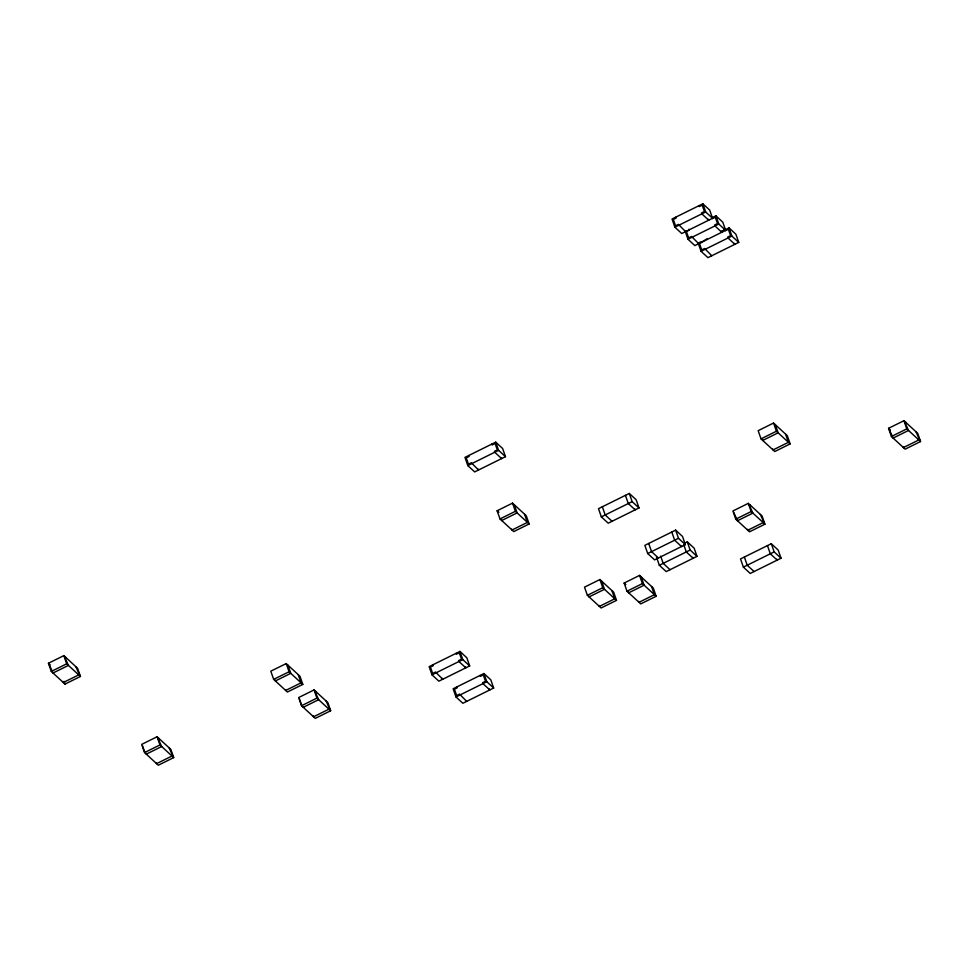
<?xml version="1.0" encoding="UTF-8"?>
<svg xmlns="http://www.w3.org/2000/svg" width="969" height="969" viewBox="0 0 969 969"><rect width="100%" height="100%" fill="white"/><g stroke="black" fill="none" stroke-linecap="round" stroke-linejoin="round"><path stroke-width="1.45" d="M702.828 203.781L672.038 219.018L674.884 227.206L681.764 233.529L712.554 218.291L709.708 210.103L702.828 203.781L705.686 211.969L712.554 218.291M674.884 227.206L705.686 211.969M685.131 231.07L687.978 239.258L694.858 245.593L725.648 230.356L722.801 222.167L715.921 215.833L712.07 217.734L712.397 218.655L715.279 217.226L717.496 223.585L714.613 225.014L714.928 225.922L721.796 232.257L721.481 231.349L724.364 229.919M687.978 239.258L718.78 224.021L725.648 230.356M700.793 241.862L698.225 243.134L701.071 251.322L707.939 257.645L738.741 242.407L735.883 234.219L729.015 227.897L721.311 231.7M707.2 238.689L699.497 243.558L701.713 249.929L704.608 248.5L711.791 255.743M701.071 251.322L731.861 236.085L738.741 242.407M48.45 663.244L63.845 655.625L77.593 668.283L80.439 676.471L65.044 684.09L51.296 671.432L48.45 663.244L50.17 664.831M495.753 442.155L464.95 457.392L467.809 465.58L474.677 471.915L505.479 456.678L502.62 448.49L495.753 442.155L498.599 450.343L505.479 456.678M51.296 671.432L66.704 663.813L80.439 676.471M467.809 465.58L498.599 450.343M497.145 510.748L512.54 503.129L526.288 515.787L529.135 523.975L513.74 531.593L499.992 518.936L497.145 510.748L498.865 512.335M499.992 518.936L515.387 511.317L529.135 523.975M629.281 493.439L598.491 508.677L601.337 516.865L608.217 523.187L639.007 507.95L636.161 499.762L629.281 493.439L632.139 501.627L639.007 507.95M286.206 663.571L270.811 671.178L273.658 679.366L287.405 692.036L302.8 684.417L299.954 676.229L286.206 663.571L289.065 671.759L302.8 684.417M773.565 423.053L758.17 430.672L761.016 438.86L774.764 451.518L790.159 443.899L787.312 435.711L773.565 423.053L776.411 431.241L790.159 443.899M601.337 516.865L632.139 501.627M157.099 736.755L141.704 744.374L144.563 752.562L158.298 765.219L173.705 757.601L170.847 749.412L157.099 736.755L159.958 744.943L173.705 757.601M273.658 679.366L289.065 671.759M761.016 438.86L776.411 431.241M144.563 752.562L159.958 744.943M314.077 689.916L298.682 697.535L301.529 705.723L315.276 718.38L330.671 710.761L327.825 702.573L314.077 689.916L316.924 698.104L330.671 710.761M301.529 705.723L316.924 698.104M303.249 707.297L318.644 699.691L314.828 691.224L316.112 692.411L315.797 691.503M675.647 530.116L644.857 545.353L647.704 553.541L654.584 559.876L685.374 544.639L682.515 536.451L675.647 530.116L678.494 538.304L685.374 544.639M888.561 428.31L903.956 420.691L917.704 433.349L920.55 441.537L905.155 449.156L891.407 436.498L888.561 428.31L890.281 429.885M748.322 503.347L732.927 510.966L735.774 519.154L749.521 531.811L764.916 524.193L762.07 516.005L748.322 503.347L751.169 511.535L764.916 524.193M647.704 553.541L678.494 538.304M599.908 579.523L584.513 587.141L587.371 595.329L601.107 607.987L616.502 600.368L613.656 592.18L599.908 579.523L602.766 587.711L616.502 600.368M891.407 436.498L906.802 428.879L920.55 441.537M459.936 651.422L429.134 666.648L431.992 674.836L438.86 681.171L469.65 665.933L466.804 657.745L459.936 651.422L462.782 659.61L469.65 665.933M684.72 543.124L687.287 541.853L694.155 548.175L697.014 556.363L666.224 571.601L659.344 565.278L656.497 557.09M735.774 519.154L751.169 511.535M587.371 595.329L602.766 587.711M431.992 674.836L462.782 659.61M659.344 565.278L690.146 550.041L697.014 556.363M624.145 583.035L639.54 575.416L653.288 588.086L656.134 596.274L640.739 603.893L626.991 591.223L624.145 583.035L625.865 584.622M626.991 591.223L642.399 583.604L656.134 596.274M483.931 673.528L453.141 688.765L455.987 696.953L462.867 703.276L493.657 688.038L490.811 679.85L483.931 673.528L486.789 681.716L493.657 688.038M455.987 696.953L486.789 681.716M771.312 543.706L740.51 558.931L743.368 567.119L750.236 573.454L781.026 558.217L778.18 550.029L771.312 543.706L774.158 551.894L781.026 558.217M743.368 567.119L774.158 551.894M904.404 447.848L903.12 446.661L903.435 447.569L918.83 439.95L918.515 439.042L919.799 440.229L915.984 431.762M748.771 530.503L747.487 529.316L747.802 530.225L763.197 522.606L762.882 521.697L764.166 522.885L760.35 514.418M754.088 571.553L747.208 565.218L744.362 557.03M658.423 557.962L651.556 551.64L648.709 543.452M670.063 569.699L663.196 563.364L660.664 556.085M612.069 521.286L605.189 514.951L602.343 506.763M466.707 701.374L459.524 694.131L456.641 695.56L454.425 689.189L457.307 687.76L456.993 686.851M64.305 682.794L63.009 681.607L63.324 682.515L78.719 674.896L78.404 673.988L79.7 675.175L75.873 666.708M905.676 422.278L905.991 423.187L904.695 421.999L908.522 430.466L893.127 438.073L889.3 429.618M903.956 420.691L906.802 428.879M729.015 227.897L731.861 236.085M734.575 243.413L734.89 244.321L728.022 237.986L727.695 237.078L730.59 235.649L728.373 229.278L725.478 230.707L725.163 229.798M715.921 215.833L718.78 224.021M785.593 434.124L788.439 442.312L773.044 449.931L772.729 449.022M708.387 219.285L708.702 220.205L701.835 213.87L701.52 212.962L704.402 211.533L702.186 205.162L699.303 206.591L698.988 205.682M775.285 424.628L778.131 432.816L762.736 440.435L762.421 439.526M698.383 242.771L698.697 243.679L691.515 236.448L688.632 237.877L686.403 231.506L689.298 230.077L688.983 229.168M685.289 230.719L685.616 231.627L678.421 224.384L675.538 225.813L673.322 219.442L676.205 218.013L675.89 217.104M776.859 559.21L777.186 560.118L770.307 553.796L767.46 545.608M750.042 504.934L750.357 505.842L749.073 504.655L752.889 513.122L737.494 520.741L733.666 512.274M692.847 557.357L693.162 558.277L686.294 551.942L683.751 544.663M687.287 541.853L690.146 550.041M681.207 545.632L681.522 546.54L674.654 540.217L671.796 532.029M634.84 508.955L635.155 509.864L628.287 503.529L625.441 495.341M651.568 586.499L654.414 594.687L639.019 602.306L638.704 601.398M641.26 577.003L644.106 585.191L628.711 592.81L628.396 591.902M639.54 575.416L642.399 583.604M611.936 590.593L614.794 598.781L599.387 606.4L599.072 605.492M601.628 581.109L604.486 589.297L589.079 596.904L588.764 595.996M524.568 514.212L527.415 522.4L512.02 530.019L511.705 529.11M501.312 457.671L501.627 458.579L494.747 452.257L494.432 451.348L497.327 449.919L495.098 443.548L492.216 444.977L491.901 444.068M514.26 504.716L517.107 512.904L501.712 520.523L501.397 519.614M512.54 503.129L515.387 511.317M478.214 469.105L478.529 470.013L471.334 462.77L468.451 464.199L466.234 457.828L469.117 456.399L468.802 455.491M489.49 689.032L489.805 689.952L482.937 683.617L482.623 682.709L485.505 681.28L483.289 674.909L480.406 676.338L480.079 675.429M465.495 666.926L465.81 667.835L458.931 661.512L458.616 660.604L461.51 659.174L459.282 652.803L456.399 654.232L456.084 653.324M442.397 678.361L442.712 679.269L435.517 672.026L432.634 673.455L430.418 667.084L433.3 665.655L432.986 664.746M326.105 700.987L329.92 709.453L328.636 708.266L328.951 709.175L313.556 716.794L313.241 715.885M298.234 674.642L301.093 682.83L285.685 690.449L285.37 689.54M287.926 665.146L290.773 673.334L275.378 680.953L275.063 680.044M299.421 698.843L301.638 705.202M169.127 747.838L172.954 756.304L171.67 755.117L171.985 756.026L156.59 763.645L156.263 762.736M158.819 738.342L159.134 739.25L157.85 738.063L161.678 746.53L146.283 754.148L145.956 753.24M142.455 745.682L144.672 752.053M65.565 657.212L65.88 658.121L64.596 656.934L68.411 665.4L53.016 673.019L49.201 664.552M63.845 655.625L66.704 663.813M64.099 681.364L65.044 684.09"/></g></svg>
